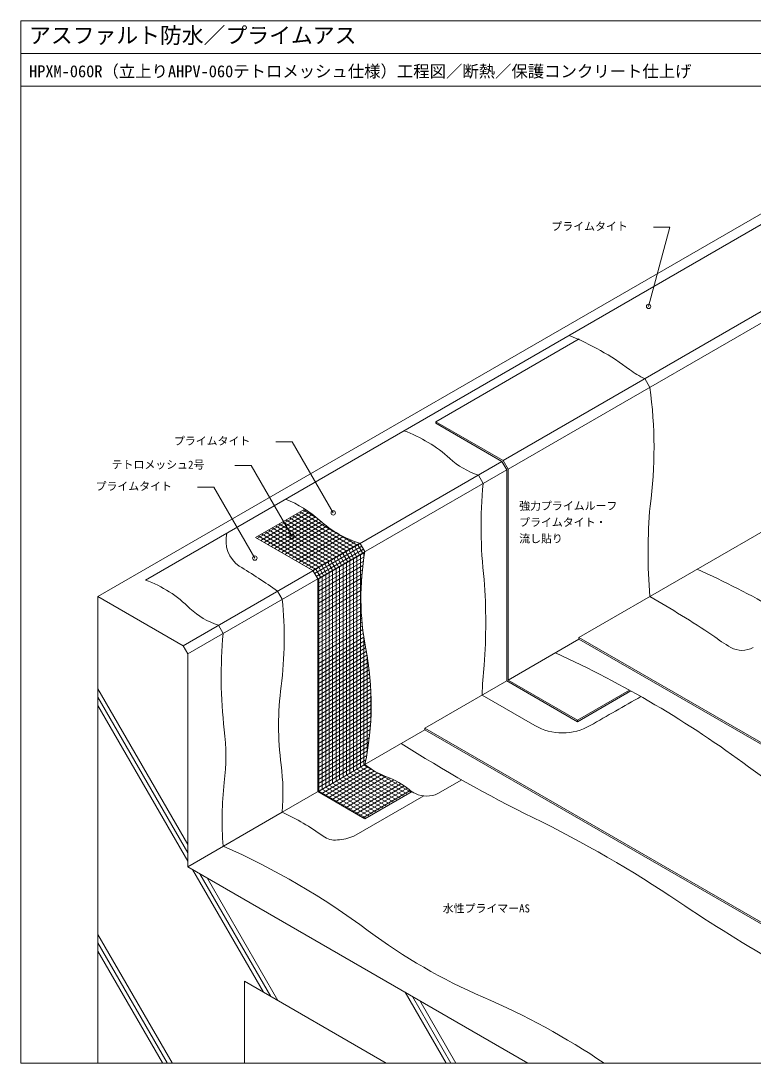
# Model space of a CAD drawing. Units: millimetres, scale not verified. Extents: x -1380 to 1380, y -955 to 955.
# Drawn here: x -1380 to -38, y -955 to 955 of the extents above; entities that cross this region are included whole.
import ezdxf
from ezdxf.enums import TextEntityAlignment as Align

# ---------------------------------------------------------------- set-up
doc = ezdxf.new("R2010")
doc.units = ezdxf.units.MM
doc.header["$LTSCALE"] = 3
for name, color, linetype, lineweight in [('0-0_0', 7, 'Continuous', 18), ('0-1_HATCH', 9, 'Continuous', 18), ('0-2_KUTAI', 3, 'Continuous', 18), ('0-3_BOUSUI', 1, 'Continuous', 18), ('0-4_MOJI', 7, 'Continuous', 18), ('0-5_WAKU', 7, 'Continuous', 18), ('0-6_COLOR', 9, 'Continuous', 18)]:
    doc.layers.add(name, color=color, linetype=linetype, lineweight=lineweight)
doc.styles.add('ＭＳ ゴシック', font='')
doc.styles.get('ＭＳ ゴシック').set_extended_font_data('MS Gothic')

msp = doc.modelspace()

# ---------------------------------------------------------------- linework, layer by layer
at = {"layer": '0-0_0'}
for p, q in [((-1379.976, 895.041), (1380.024, 895.041)), ((-949.817, 8.291), (-859.531, 60.417)), ((-835.934, -457.459), (-749.332, -507.459)), ((-749.332, -507.459), (-662.729, -457.459))]:
    msp.add_line(p, q, dxfattribs=at)
msp.add_lwpolyline([(-835.934, -457.459), (-835.934, -67.459), (-844.594, -52.459), (-949.817, 8.291)], dxfattribs=at)
at = {"layer": '0-1_HATCH'}
for p, q in [((-946.647, 6.461), (-856.556, 58.475)), ((-837.908, 44.568), (-862.445, 58.735)), ((-940.297, 2.795), (-850.763, 54.488)), ((-933.947, -0.871), (-845.186, 50.375)), ((-927.597, -4.537), (-839.817, 46.142)), ((-921.247, -8.204), (-834.648, 41.794)), ((-788.973, -20.346), (-894.195, 40.404)), ((-782.623, -16.68), (-887.845, 44.07)), ((-776.273, -13.014), (-881.495, 47.736)), ((-769.923, -9.348), (-875.145, 51.402)), ((-763.573, -5.681), (-868.795, 55.069)), ((-820.723, -38.677), (-925.945, 22.073)), ((-814.373, -35.011), (-919.595, 25.739)), ((-914.897, -11.87), (-829.618, 37.366)), ((-808.023, -31.345), (-913.245, 29.405)), ((-908.547, -15.536), (-824.425, 33.032)), ((-801.673, -27.678), (-906.895, 33.072)), ((-902.197, -19.202), (-819.019, 28.821)), ((-795.323, -24.012), (-900.545, 36.738)), ((-895.847, -22.868), (-813.39, 24.738)), ((-889.497, -26.535), (-807.528, 20.791)), ((-839.773, -49.675), (-944.995, 11.075)), ((-833.423, -46.009), (-938.645, 14.741)), ((-827.073, -42.343), (-932.295, 18.407)), ((-883.147, -30.201), (-801.42, 16.985)), ((-876.797, -33.867), (-795.052, 13.329)), ((-870.447, -37.533), (-788.406, 9.833)), ((-864.097, -41.199), (-781.464, 6.509)), ((-857.747, -44.865), (-774.199, 3.371)), ((-851.397, -48.532), (-766.583, 0.436)), ((-845.047, -52.198), (-758.578, -2.275)), ((-841.646, -57.566), (-755.043, -7.566)), ((-838.471, -63.066), (-751.868, -13.066)), ((-835.934, -68.933), (-749.617, -19.098)), ((-775.879, -32.786), (-784.539, -17.786)), ((-770.379, -29.611), (-779.04, -14.611)), ((-764.88, -26.436), (-773.54, -11.436)), ((-759.381, -23.261), (-768.041, -8.261)), ((-753.882, -20.086), (-762.542, -5.086)), ((-751.326, -29.687), (-751.326, -18.61)), ((-835.934, -76.266), (-750.946, -27.198)), ((-835.934, -83.598), (-752.123, -35.209)), ((-808.874, -51.836), (-817.534, -36.836)), ((-803.375, -48.661), (-812.035, -33.661)), ((-797.876, -45.486), (-806.536, -30.486)), ((-792.376, -42.311), (-801.037, -27.311)), ((-786.877, -39.136), (-795.537, -24.136)), ((-781.378, -35.961), (-790.038, -20.961)), ((-783.076, -426.941), (-783.076, -36.941)), ((-776.726, -423.275), (-776.726, -33.275)), ((-770.376, -419.609), (-770.376, -29.609)), ((-764.026, -415.943), (-764.026, -25.943)), ((-757.676, -412.277), (-757.676, -22.277)), ((-830.871, -64.536), (-839.531, -49.536)), ((-835.934, -90.93), (-753.154, -43.137)), ((-835.934, -98.263), (-754.046, -50.985)), ((-825.372, -61.361), (-834.032, -46.361)), ((-819.873, -58.186), (-828.533, -43.186)), ((-814.373, -55.011), (-823.034, -40.011)), ((-814.826, -445.272), (-814.826, -55.272)), ((-808.476, -441.606), (-808.476, -51.606)), ((-802.126, -437.94), (-802.126, -47.94)), ((-795.776, -434.274), (-795.776, -44.274)), ((-789.426, -430.607), (-789.426, -40.607)), ((-835.934, -105.595), (-754.803, -58.754)), ((-835.934, -112.927), (-755.429, -66.448)), ((-835.934, -120.26), (-755.929, -74.069)), ((-833.876, -456.271), (-833.876, -66.271)), ((-827.526, -452.604), (-827.526, -62.604)), ((-821.176, -448.938), (-821.176, -58.938)), ((-835.934, -127.592), (-756.307, -81.619)), ((-835.934, -134.925), (-756.566, -89.101)), ((-835.934, -142.257), (-756.71, -96.517)), ((-835.934, -149.589), (-756.741, -103.867)), ((-835.934, -156.922), (-756.663, -111.154)), ((-835.934, -164.254), (-756.479, -118.38)), ((-835.934, -171.586), (-756.19, -125.546)), ((-835.934, -178.919), (-755.8, -132.653)), ((-835.934, -186.251), (-755.31, -139.703)), ((-835.934, -193.583), (-754.723, -146.696)), ((-835.934, -200.916), (-754.04, -153.634)), ((-835.934, -208.248), (-753.264, -160.518)), ((-835.934, -215.58), (-752.396, -167.349)), ((-835.934, -222.913), (-751.437, -174.128)), ((-835.934, -230.245), (-750.39, -180.856)), ((-835.934, -237.577), (-749.256, -187.534)), ((-751.326, -408.61), (-751.326, -174.876)), ((-835.934, -244.91), (-748.035, -194.161)), ((-835.934, -252.242), (-746.779, -200.768)), ((-835.934, -259.574), (-745.596, -207.418)), ((-835.934, -266.907), (-744.493, -214.113)), ((-835.934, -274.239), (-743.47, -220.855)), ((-835.934, -281.571), (-742.529, -227.644)), ((-744.976, -384.158), (-744.976, -211.12)), ((-835.934, -288.904), (-741.671, -234.481)), ((-835.934, -296.236), (-740.896, -241.366)), ((-835.934, -303.569), (-740.208, -248.301)), ((-835.934, -310.901), (-739.606, -255.286)), ((-835.934, -318.233), (-739.093, -262.322)), ((-835.934, -325.566), (-738.671, -269.411)), ((-835.934, -332.898), (-738.341, -276.553)), ((-835.934, -340.23), (-738.106, -283.749)), ((-738.626, -324.995), (-738.626, -270.283)), ((-835.934, -347.563), (-737.966, -291.001)), ((-835.934, -354.895), (-737.925, -298.31)), ((-835.934, -362.227), (-737.986, -305.677)), ((-835.934, -369.56), (-738.149, -313.103)), ((-835.934, -376.892), (-738.418, -320.591)), ((-835.934, -384.224), (-738.796, -328.142)), ((-835.934, -391.557), (-739.286, -335.757)), ((-835.934, -398.889), (-739.891, -343.439)), ((-835.934, -406.221), (-740.615, -351.189)), ((-835.934, -413.554), (-741.461, -359.01)), ((-835.934, -420.886), (-742.433, -366.903)), ((-835.934, -428.218), (-743.536, -374.872)), ((-835.934, -435.551), (-744.774, -382.919)), ((-835.934, -442.883), (-746.152, -391.048)), ((-835.934, -450.216), (-747.677, -399.26)), ((-835.857, -457.503), (-749.268, -407.511)), ((-829.507, -461.17), (-743.87, -411.727)), ((-823.157, -464.836), (-738.14, -415.751)), ((-816.807, -468.502), (-732.054, -419.57)), ((-683.85, -469.653), (-770.453, -419.653)), ((-677.5, -465.987), (-764.103, -415.987)), ((-671.15, -462.321), (-757.753, -412.321)), ((-664.8, -458.655), (-751.403, -408.655)), ((-810.457, -472.168), (-725.58, -423.164)), ((-804.107, -475.834), (-718.679, -426.512)), ((-715.6, -487.984), (-802.203, -437.984)), ((-797.757, -479.501), (-711.298, -429.583)), ((-709.25, -484.318), (-795.853, -434.318)), ((-791.407, -483.167), (-703.674, -432.514)), ((-702.9, -480.652), (-789.503, -430.652)), ((-785.057, -486.833), (-696.529, -435.721)), ((-696.55, -476.986), (-783.153, -426.986)), ((-778.707, -490.499), (-689.826, -439.184)), ((-690.2, -473.319), (-776.803, -423.319)), ((-747.35, -506.315), (-833.953, -456.315)), ((-741, -502.649), (-827.603, -452.649)), ((-734.65, -498.983), (-821.253, -448.983)), ((-728.3, -495.317), (-814.903, -445.317)), ((-721.95, -491.65), (-808.553, -441.65)), ((-772.357, -494.165), (-683.523, -442.876)), ((-766.007, -497.831), (-677.583, -446.78)), ((-759.657, -501.498), (-671.981, -450.878)), ((-753.307, -505.164), (-666.662, -455.139))]:
    msp.add_line(p, q, dxfattribs=at)
at = {"layer": '0-2_KUTAI'}
for p, q in [((-1238.636, -99.959), (149.989, 701.764)), ((-1082.751, -189.959), (-498.184, 147.541)), ((-1074.091, -204.959), (-489.524, 132.541)), ((-1238.636, -99.959), (-1238.636, -954.186)), ((-1074.091, -594.959), (-900.886, -494.959)), ((-970.168, -804.959), (-710.36, -954.959)), ((-970.168, -804.959), (-970.168, -954.959)), ((-1379.976, -954.959), (-1229.976, -954.959))]:
    msp.add_line(p, q, dxfattribs=at)
for points in [[(-1238.636, -99.959), (-1082.751, -189.959), (-1074.091, -204.959)], [(-1074.091, -204.959), (-1074.091, -594.959), (-450.553, -954.959)]]:
    msp.add_lwpolyline(points, dxfattribs=at)
at = {"layer": '0-3_BOUSUI'}
for p, q in [((-1151.574, -69.694), (166.999, 691.585)), ((-496.282, 149.443), (299.623, 608.959)), ((-486.926, 133.237), (317.666, 597.768)), ((-356.458, 372.366), (-619.428, 220.541)), ((-236.475, 299.443), (-227.118, 283.237)), ((-619.428, 217.541), (-619.428, 220.541)), ((-541.486, 122.541), (-532.825, 107.541)), ((-757.992, -2.459), (-749.332, -17.459)), ((-900.886, -104.959), (-909.546, -89.959)), ((-909.546, -89.959), (-900.886, -104.959)), ((-1017.8, -152.459), (-1009.139, -167.459)), ((-357.022, -174.959), (993.978, -954.959)), ((-357.022, -177.959), (988.781, -954.959)), ((-639.346, -340.959), (-489.524, -254.459)), ((-534.644, -280.509), (-437.947, -336.336)), ((-359.62, -326.459), (-264.379, -271.472)), ((-359.62, -329.459), (-261.729, -272.942)), ((-639.346, -340.959), (424.133, -954.959)), ((-639.346, -343.959), (-639.346, -340.959)), ((-359.62, -329.459), (-359.62, -326.459)), ((-900.886, -494.959), (-639.346, -343.959)), ((-639.346, -343.959), (418.937, -954.959)), ((-615.596, -461.104), (-571.923, -435.89)), ((-769.54, -539.126), (-641.414, -465.153))]:
    msp.add_line(p, q, dxfattribs=at)
for points in [[(-359.62, -326.459), (-486.926, -252.959), (-486.926, 133.237), (-496.282, 149.443), (-619.428, 220.541)], [(-359.62, -329.459), (-489.524, -254.459), (-489.524, 132.541), (-498.184, 147.541), (-619.428, 217.541)], [(-486.926, -252.959), (-357.022, -177.959), (-357.022, -174.959), (32.689, 50.041)]]:
    msp.add_lwpolyline(points, dxfattribs=at)
for centre, radius, start, end in [((-552.353, -65.088), 477.68, 52.89246, 68.23368), ((-177.541, 430.366), 143.576, 232.89246, 245.76571), ((-1018.867, 173.142), 799.366, 352.29696, 7.91641), ((-765.322, -36.131), 255.432, 47.82762, 69.96233), ((-494.561, 262.766), 147.868, 227.82762, 251.49794), ((298.487, 29.007), 835.014, 174.60328, 186.73846), ((-975.014, -119.819), 214.059, 48.17842, 67.96668), ((737.372, -19.332), 967.855, 174.94213, 184.77855), ((-697.986, 189.785), 201.391, 228.17842, 252.66517), ((-947.73, 2.391), 56.31, 165.46168, 235.5397), ((-267.693, -102.281), 489.05, 170.01195, 191.00458), ((-1743.54, -1285.715), 1457.867, 55.1057, 58.39787), ((-753.359, -1431.318), 1511.202, 53.63938, 66.07541), ((-1224.857, -273.818), 216.88, 44.49314, 70.25136), ((-1607.356, -147.266), 1079.441, 355.84052, 4.15948), ((-1588.694, -175.626), 691.428, 352.64969, 5.86608), ((-1253.022, -1890.609), 2063.711, 56.43358, 60.19064), ((-970.875, -12.234), 147.868, 227.82762, 251.49794), ((-177.827, -245.993), 835.014, 174.60328, 186.73846), ((68.576, 64.536), 296.809, 232.52949, 240.24825), ((-1272.292, -297.639), 534.367, 348.14037, 11.00458), ((-1215.812, -1990.193), 1964.492, 53.45847, 65.47347), ((-58.255, -157.355), 41.227, 240.24825, 299.75175), ((51.162, -294.317), 585.968, 173.26154, 178.64968), ((-343.282, -336.278), 564.302, 172.64969, 187.35031), ((5659.204, -10721.13), 11991.326, 119.48841, 120), ((-387.203, -248.445), 101.488, 240, 300), ((-1415.819, -392.266), 411.59, 353.26154, 6.73846), ((617.953, 1657.593), 2408.002, 237.30845, 243.89923), ((-1314.382, -461.546), 414.844, 355.38013, 7.35031), ((-662.57, -302.06), 136.515, 230.53973, 250.45808), ((837.537, 780.546), 1484.166, 233.45847, 246.54153), ((-757.378, -561.728), 139.929, 50.56088, 69.43912), ((-425.152, -509.317), 585.968, 173.26154, 184.71259), ((-637.857, -417.745), 47.202, 229.54192, 246.71943), ((-636.055, -414.982), 50.456, 246.07905, 293.92095), ((-1103.192, -925.092), 475.333, 54.31277, 64.81076), ((-1439.535, -2542.121), 2268.626, 56.10077, 63.89923), ((-803.533, -507.875), 38.345, 234.31277, 275.68723), ((-808.922, -436.384), 110.032, 274.79034, 290.97224), ((-1554.843, -1800.044), 1357.133, 53.2651, 66.29045), ((1640.751, 2041.96), 3254.231, 236.10077, 243.89923), ((-123.834, 117.362), 1035.404, 233.2651, 246.7349), ((-1067.002, -2076.326), 1352.447, 56.01039, 66.7349)]:
    msp.add_arc(centre, radius, start, end, dxfattribs=at)
at = {"layer": '0-4_MOJI'}
for p, q in [((-229.481, 431.824), (-190.658, 576.713)), ((-220.658, 576.713), (-190.658, 576.713)), ((-912.482, 183.35), (-882.482, 183.35)), ((-807.482, 53.446), (-882.482, 183.35)), ((-987.606, 139.977), (-957.606, 139.977)), ((-882.606, 10.074), (-957.606, 139.977)), ((-1056.101, 100.431), (-1026.101, 100.431)), ((-951.101, -29.472), (-1026.101, 100.431))]:
    msp.add_line(p, q, dxfattribs=at)
for centre in [(-229.481, 431.824), (-807.482, 53.446), (-882.606, 10.074), (-951.101, -29.472)]:
    msp.add_circle(centre, 4, dxfattribs=at)
at = {"layer": '0-5_WAKU'}
for points in [[(1380.024, 835.041), (-1379.976, 835.041), (-1379.976, 955.041), (1380.024, 955.041)], [(-1379.976, -954.959), (1380.024, -954.959), (1380.024, 955.041), (-1379.976, 955.041)]]:
    msp.add_lwpolyline(points, close=True, dxfattribs=at)
at = {"layer": '0-6_COLOR'}
for p, q in [((-1074.091, -554.008), (-1238.636, -269.008)), ((-1074.091, -569.387), (-1238.636, -284.387)), ((-1074.091, -584.767), (-1238.636, -299.767)), ((-935.36, -825.055), (-1065.264, -600.055)), ((-922.041, -832.745), (-1051.945, -607.745)), ((-908.722, -840.435), (-1038.626, -615.435)), ((-1102.63, -954.577), (-1238.636, -719.008)), ((-1111.524, -954.552), (-1238.636, -734.387)), ((-1120.418, -954.526), (-1238.636, -749.767)), ((-600.553, -954.959), (-675.553, -825.055)), ((-591.673, -954.959), (-662.234, -832.745)), ((-582.794, -954.959), (-648.915, -840.435))]:
    msp.add_line(p, q, dxfattribs=at)

# ---------------------------------------------------------------- texts
at = {"layer": '0-4_MOJI', "style": 'ＭＳ ゴシック'}
for s, p in [('プライムタイト', (-407.587, 566.713)), ('プライムタイト', (-1099.411, 173.35)), ('テトロメッシュ2号', (-1213.52, 129.977)), ('プライムタイト', (-1243.03, 90.431)), ('強力プライムルーフ', (-466.648, 54.478)), ('プライムタイト・', (-466.648, 24.478)), ('流し貼り', (-466.648, -5.522)), ('水性プライマーAS', (-606.755, -683.127))]:
    msp.add_text(s, height=14.66, dxfattribs=at).set_placement(p, align=Align.BOTTOM_LEFT)
at = {"layer": '0-5_WAKU', "style": 'ＭＳ ゴシック'}
for s, height, p in [('アスファルト防水／プライムアス', 29.33, (-1364.976, 905.041)), ('HPXM-060R（立上りAHPV-060テトロメッシュ仕様）工程図／断熱／保護コンクリート仕上げ', 21.99, (-1364.976, 845.041))]:
    msp.add_text(s, height=height, dxfattribs=at).set_placement(p, align=Align.BOTTOM_LEFT)

doc.saveas('drawing.dxf')
